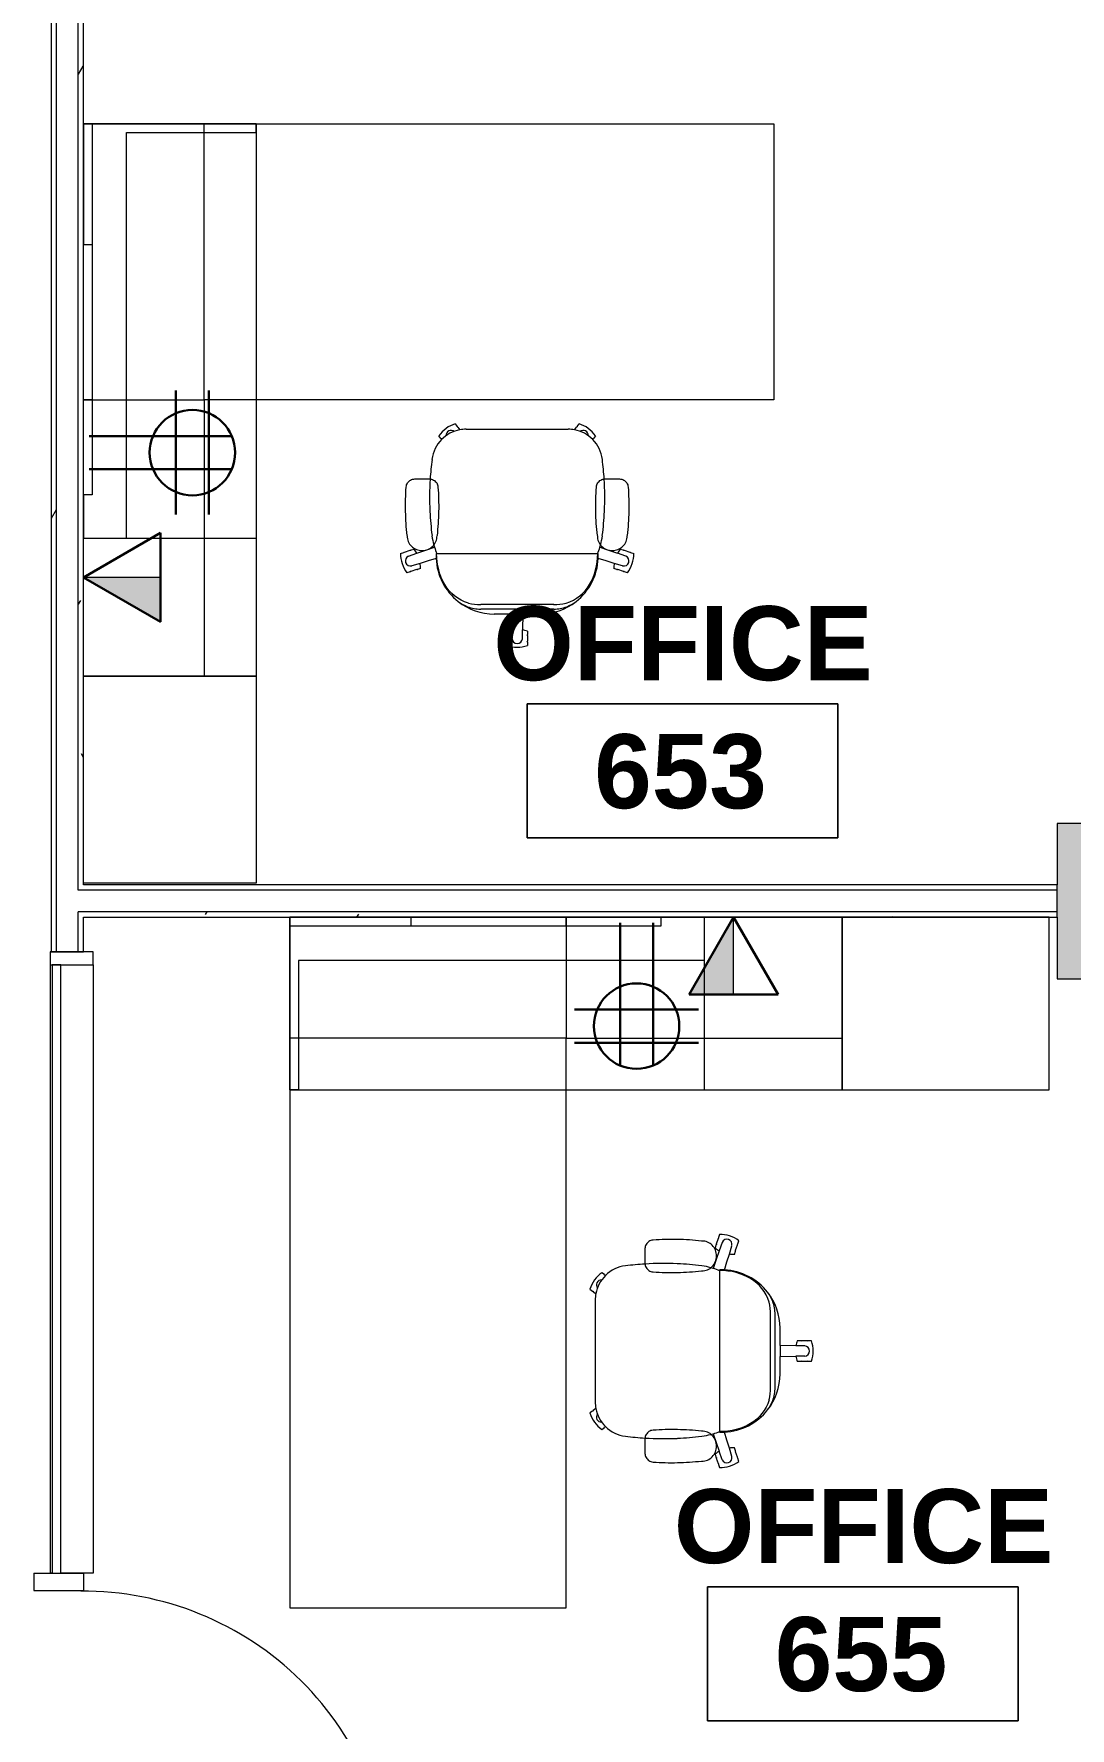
# Model space of a CAD drawing. Header units: inches. Extents: x -1180 to 2011, y -268 to 2143.
# Drawn here: x 895.5 to 1015.6, y 1514.5 to 1710.8 of the extents above; entities that cross this region are included whole.
import ezdxf

# ---------------------------------------------------------------- set-up
doc = ezdxf.new("R2010")
doc.units = ezdxf.units.IN
doc.header["$MEASUREMENT"] = 0
for name, color, linetype, lineweight in [('A-ANNO-NOTE', 131, 'Continuous', 13), ('A-AREA-IDEN', 2, 'Continuous', 9), ('A-DOOR', 31, 'Continuous', 13), ('A-DOOR-FRAM', 31, 'Continuous', 20), ('A-GLAZ-CURT', 52, 'Continuous', 9), ('A-GLAZ-CWMG', 51, 'Continuous', 13), ('A-WALL', 113, 'Continuous', 13), ('A-WALL-PATT', 111, 'Continuous', 13), ('I-FURN', 30, 'Continuous', 9), ('I-WALL', 2, 'Continuous', 13)]:
    doc.layers.add(name, color=color, linetype=linetype, lineweight=lineweight)
doc.styles.add('Swis721 Lt BT_B', font='', dxfattribs={"height": 8.583975})
doc.styles.get('Swis721 Lt BT_B').set_extended_font_data('Swis721 Lt BT', bold=True)
pattern_1 = [(0, (0, 0), (30.72, 7.68), [1.267, -21.773, 1.267, -21.773, -122.88]), (0, (0, 0), (30.72, 7.68), [-46.08, 1.267, -44.813, 1.267, -21.773, -53.76]), (0, (0, 0), (30.72, 7.68), [-115.2, 1.267, -14.093, 1.267, -37.133]), (120, (11.52, 3.84), (-22.011075, 22.7643), [1.267, -21.773, 1.267, -21.773, -122.88]), (120, (11.52, 3.84), (-22.011075, 22.7643), [-46.08, 1.267, -44.813, 1.267, -21.773, -53.76]), (120, (11.52, 3.84), (-22.011075, 22.7643), [-115.2, 1.267, -14.093, 1.267, -37.133]), (240, (15.36, 19.2), (-8.708925, -30.4443), [1.267, -21.773, 1.267, -21.773, -122.88]), (240, (15.36, 19.2), (-8.708925, -30.4443), [-46.08, 1.267, -44.813, 1.267, -21.773, -53.76]), (240, (15.36, 19.2), (-8.708925, -30.4443), [-115.2, 1.267, -14.093, 1.267, -37.133])]

# ---------------------------------------------------------------- blocks, each defined once
blk = doc.blocks.new('Single Flush - OTJ_SOLIDFLUSH_ALUM-5015488-6TH FLOOR POWER _ SIGNAL')
at = {"layer": 'A-DOOR', "lineweight": 20}
for p, q in [((16.15625, 37.6875), (16.15625, 1.875)), ((17.90625, 37.6875), (16.15625, 37.6875)), ((17.90625, 1.875), (17.90625, 37.6875)), ((16.15625, 1.875), (17.90625, 1.875))]:
    blk.add_line(p, q, dxfattribs=at)
at = {"layer": 'A-DOOR', "lineweight": 9}
blk.add_arc((17.90625, 1.875), 35.8125, 90, 180.5, dxfattribs=at)
at = {"layer": 'A-DOOR-FRAM'}
for p, q in [((-20, -3.875), (-20, 1.875)), ((-20, 1.875), (-18, 1.875)), ((-18, -3.875), (-18, 1.875)), ((18.000004, -3.875), (18.000004, 1.875)), ((18.000004, 1.875), (20.000004, 1.875)), ((20.000004, -3.875), (20.000004, 1.875)), ((-20, -3.875), (-18, -3.875)), ((18.000004, -3.875), (20.000004, -3.875))]:
    blk.add_line(p, q, dxfattribs=at)
blk = doc.blocks.new('Table-Teknion-Credenza_Top_for_Freestanding_Storage - CJCT20064-5487135-6TH FLOOR POWER _ SIGNAL')
at = {"layer": 'I-FURN'}
for p, q in [((32, 10), (-32, 10)), ((-32, 10), (-32, 9)), ((32, -4), (32, 10)), ((-32, 9), (-32, -10)), ((32, -10), (32, -4)), ((-32, -10), (32, -10))]:
    blk.add_line(p, q, dxfattribs=at)
blk = doc.blocks.new('Storage-Teknion-Wall_Panel_Open_Shelves - CJWO3HF1432-5487147-6TH FLOOR POWER _ SIGNAL')
at = {"layer": 'I-FURN'}
for p, q in [((16, 1), (-16, 1)), ((-16, 1), (-16, -13)), ((16, -13), (16, 1)), ((-16, -13), (16, -13))]:
    blk.add_line(p, q, dxfattribs=at)
blk = doc.blocks.new('Storage-Teknion-Wall_Panel_Under_Wall_Mount_Storage_Tackable - CJWUT2HF32-5487149-6TH FLOOR POWER _ SIGNAL')
at = {"layer": 'I-FURN'}
for p, q in [((16, 0), (-16, 0)), ((-16, 0), (-16, -1)), ((-16, -1), (16, -1)), ((16, -1), (16, 0))]:
    blk.add_line(p, q, dxfattribs=at)
blk = doc.blocks.new('Support-Teknion-Power_Trunk_with_End_Gable - CJPTG292048-5487975-6TH FLOOR POWER _ SIGNAL')
at = {"layer": 'I-FURN'}
for p, q in [((23, 15), (24, 15)), ((23, 9), (23, 15)), ((24, 15), (24, 9)), ((23, 0), (23, 9)), ((24, 9), (24, -4)), ((-24, 0), (-8, 0)), ((-24, -5), (-24, 0)), ((-8, 0), (23, 0)), ((-19, -5), (-24, -5)), ((-19, -4), (-19, -5)), ((10, -4), (-19, -4)), ((10, -5), (10, -4)), ((24, -5), (10, -5)), ((24, -4), (24, -5))]:
    blk.add_line(p, q, dxfattribs=at)
blk = doc.blocks.new('Table-Teknion-Run_Off_Fixed_Journal_Leg - CJRF3266-5487157-6TH FLOOR POWER _ SIGNAL')
at = {"layer": 'I-FURN'}
for p, q in [((33, 16), (-33, 16)), ((-33, 16), (-33, -16)), ((33, -16), (33, 16)), ((-33, -16), (33, -16))]:
    blk.add_line(p, q, dxfattribs=at)
blk = doc.blocks.new('Storage-Teknion-Tower_Pedestal_Coat_and_Open_Shelves - CJTPF692024-5487170-6TH FLOOR POWER _ SIGNAL')
at = {"layer": 'I-FURN'}
for p, q in [((12, 20), (-12, 20)), ((-12, 20), (-12, 0)), ((12, 0), (12, 20)), ((-12, 0), (12, 0))]:
    blk.add_line(p, q, dxfattribs=at)
blk = doc.blocks.new('Chair-Teknion-Projek - No Headrest_  Fixed T-Arms-5429065-6TH FLOOR POWER _ SIGNAL')
at = {"layer": 'I-FURN'}
for p, q in [((-1.18, 13.82), (-1.18, 13.45)), ((1.18, 13.45), (1.18, 13.82)), ((-1.18, 13.33), (-1.18, 12.66)), ((-1.18, 12.54), (-1.18, 12.17)), ((-0.61, 12.02), (-0.63, 10.17)), ((-0.6, 13.04), (-0.61, 12.02)), ((0.6, 13.04), (0.61, 12.02)), ((0.64, 10.17), (0.61, 12.02)), ((1.18, 12.66), (1.18, 13.33)), ((1.18, 12.17), (1.18, 12.54)), ((-0.63, 10.17), (-2.65, 10.17)), ((-0.63, 10.17), (0.64, 10.17)), ((2.65, 10.17), (0.64, 10.17)), ((4.23, 9.61), (-4.23, 9.61)), ((4.23, 9.07), (-4.23, 9.07)), ((-12.42, 5.28), (-12.78, 5.39)), ((-11.67, 5.03), (-12.31, 5.24)), ((-11.24, 4.3), (-12.21, 4.6)), ((-11.2, 4.88), (-11.56, 5)), ((11.56, 5), (11.2, 4.88)), ((12.22, 4.6), (11.24, 4.3)), ((12.31, 5.24), (11.67, 5.03)), ((12.78, 5.39), (12.42, 5.28)), ((-13.51, 3.15), (-13.15, 3.03)), ((-13.04, 2.99), (-12.4, 2.79)), ((-12.59, 3.46), (-11.62, 3.13)), ((-12.29, 2.75), (-11.93, 2.64)), ((-9.39, 3.16), (9.39, 3.16)), ((12.59, 3.46), (11.62, 3.13)), ((11.93, 2.64), (12.29, 2.75)), ((12.4, 2.79), (13.04, 2.99)), ((13.15, 3.03), (13.51, 3.15)), ((-11.87, -5.48), (-11.02, -5.48)), ((-11.02, -5.48), (-10.17, -5.48)), ((10.17, -5.48), (11.02, -5.48)), ((11.02, -5.48), (11.87, -5.48)), ((-8.86, -10.18), (-9.08, -10.49)), ((-8.76, -10.04), (-8.79, -10.09)), ((-7.17, -11.87), (-6.95, -11.57)), ((-6.88, -11.48), (-6.65, -11.17)), ((-5.91, -11.24), (5.91, -11.24)), ((6.65, -11.17), (6.88, -11.48)), ((6.95, -11.57), (7.17, -11.87)), ((8.79, -10.09), (8.76, -10.04)), ((9.08, -10.49), (8.86, -10.18))]:
    blk.add_line(p, q, dxfattribs=at)
at = {"layer": 'I-FURN', "flags": 128}
for points in [[(-9.39, 3.72), (-10.32, 4.01), (-11.24, 4.3)], [(11.24, 4.3), (10.32, 4.01), (9.39, 3.72)], [(-11.62, 3.13), (-10.6, 2.79), (-9.58, 2.44)], [(9.58, 2.44), (10.6, 2.79), (11.62, 3.13)]]:
    blk.add_lwpolyline(points, dxfattribs=at)
at = {"layer": 'I-FURN'}
for centre, radius, start, end in [((0, 10.37), 3.64, 71.0766, 108.9234), ((-1.12, 13.45), 0.062, 180, 255.4949), ((-1.12, 13.33), 0.062, 104.5051, 180), ((-1.12, 12.66), 0.062, 180, 255.4949), ((-1.12, 12.54), 0.062, 104.5051, 180), ((0, 15.62), 3.65, 251.125, 260.3423), ((0, 12.99), 0.6, 4.6052, 175.3948), ((0, 15.62), 3.65, 279.6577, 288.875), ((1.12, 13.45), 0.062, 284.5051, 0), ((1.12, 13.33), 0.062, 0, 75.4949), ((1.12, 12.66), 0.062, 284.5051, 0), ((1.12, 12.54), 0.062, 360, 75.4949), ((-2.65, 3.42), 6.75, 90, 128.2502), ((2.65, 3.42), 6.75, 51.7498, 90), ((-2.64, 3.42), 6.76, 128.2502, 177.4222), ((-4.23, 5.34), 4.26, 110.8332, 127.5604), ((-4.23, 5.34), 4.26, 90, 110.8332), ((-4.46, 4.82), 4.25, 86.8142, 106.3928), ((4.23, 5.34), 4.26, 69.1668, 90), ((4.46, 4.82), 4.25, 73.6072, 93.1858), ((4.23, 5.34), 4.26, 52.4396, 69.1668), ((2.64, 3.42), 6.76, 2.5778, 51.7498), ((-9.87, 3.21), 3.64, 143.0766, 180.9234), ((-12.36, 4.01), 0.6, 75.7003, 247.3948), ((-12.44, 5.22), 0.062, 356.5051, 72), ((-12.33, 5.18), 0.062, 72, 147.4949), ((-11.69, 4.98), 0.062, 356.5051, 72), ((-11.58, 4.94), 0.062, 72, 147.4949), ((-14.86, 4.83), 3.65, 351.6577, 0.875), ((14.86, 4.83), 3.65, 179.125, 188.3423), ((11.58, 4.94), 0.062, 32.5051, 108), ((11.69, 4.98), 0.062, 108, 183.4949), ((12.36, 4.01), 0.6, 292.6052, 103.3948), ((12.33, 5.18), 0.062, 32.5051, 108), ((12.44, 5.22), 0.062, 108, 183.4949), ((9.87, 3.21), 3.64, 359.0766, 36.9234), ((-13.13, 3.09), 0.062, 252, 327.4949), ((-13.02, 3.05), 0.062, 176.5051, 252), ((-11.07, 1.13), 1.68, 88.2371, 181.0514), ((-12.38, 2.85), 0.062, 252, 327.4949), ((-12.27, 2.81), 0.062, 176.5051, 252), ((-14.86, 4.83), 3.65, 323.125, 332.3423), ((-10.97, 1.13), 1.68, 358.9487, 91.7629), ((-1.73, 0.04), 8.21, 165.0008, 172.6326), ((-1.73, 0.04), 8.21, 163.0114, 165.0008), ((-5.24, 1.24), 4.5, 154.7303, 164.55), ((-3.3, 3.44), 6.1, 177.3817, 182.6183), ((10.97, 1.13), 1.68, 88.2371, 181.0513), ((5.25, 1.25), 4.49, 15.4405, 25.2792), ((2.64, 3.42), 6.76, 357.851, 2.702), ((1.73, 0.04), 8.21, 14.9992, 16.9886), ((1.73, 0.04), 8.21, 7.3674, 14.9992), ((11.07, 1.13), 1.68, 358.9486, 91.7629), ((14.86, 4.83), 3.65, 207.6577, 216.875), ((12.27, 2.81), 0.062, 288, 3.4949), ((12.38, 2.85), 0.062, 212.5051, 288), ((13.02, 3.05), 0.062, 288, 3.4949), ((13.13, 3.09), 0.062, 212.5051, 288), ((24.25, -3.32), 34.4, 172.6337, 177.3404), ((-24.25, -3.32), 34.4, 2.6596, 7.3663), ((24.63, -3.33), 34.78, 177.4079, 183.5219), ((-24.63, -3.33), 34.78, 356.4781, 2.5921), ((24.63, -3.33), 34.78, 183.5219, 187.2835), ((-24.63, -3.33), 34.78, 352.7165, 356.4781), ((-5.91, -7.24), 4, 187.2835, 224.5938), ((5.91, -7.24), 4, 315.4062, 352.7165), ((-6.1, -8.39), 3.64, 215.0766, 252.9234), ((-8.81, -10.22), 0.062, 68.5051, 144), ((-8.74, -10.12), 0.062, 144, 219.4949), ((-5.91, -7.24), 4, 224.5938, 259.2841), ((-7.64, -10.51), 0.6, 177.9823, 306.3956), ((-6.93, -11.44), 0.062, 248.5051, 324), ((-7, -11.54), 0.062, 324, 39.4949), ((-5.91, -7.24), 4, 259.2841, 270), ((5.91, -7.24), 4, 270, 280.7159), ((5.91, -7.24), 4, 280.7159, 315.4062), ((6.93, -11.44), 0.062, 216, 291.4949), ((7, -11.54), 0.062, 140.5051, 216), ((6.1, -8.39), 3.64, 287.0766, 324.9234), ((7.64, -10.51), 0.6, 233.6044, 2.0177), ((8.74, -10.12), 0.062, 320.5051, 36), ((8.81, -10.22), 0.062, 36, 111.4949)]:
    blk.add_arc(centre, radius, start, end, dxfattribs=at)
for points in [[(-5.66, 8.9), (-8.07, 8.21), (-9.33, 5.79), (-9.33, 3.16)], [(5.66, 8.9), (8.07, 8.21), (9.33, 5.79), (9.33, 3.16)], [(-12.75, 1.09), (-12.85, 0.16), (-12.97, -1.72), (-12.93, -3.6), (-12.86, -4.54)], [(-9.18, -4.54), (-9.11, -3.6), (-9.06, -1.72), (-9.18, 0.16), (-9.29, 1.09)], [(9.29, 1.09), (9.18, 0.16), (9.06, -1.72), (9.11, -3.6), (9.18, -4.54)], [(12.86, -4.54), (12.93, -3.6), (12.97, -1.72), (12.85, 0.16), (12.75, 1.09)], [(-12.86, -4.54), (-12.85, -4.63), (-12.82, -4.79), (-12.71, -5.02), (-12.55, -5.21), (-12.35, -5.36), (-12.12, -5.46), (-11.95, -5.48), (-11.87, -5.48)], [(-10.17, -5.48), (-10.08, -5.48), (-9.92, -5.46), (-9.68, -5.36), (-9.48, -5.21), (-9.32, -5.02), (-9.21, -4.79), (-9.18, -4.63), (-9.18, -4.54)], [(9.18, -4.54), (9.18, -4.63), (9.21, -4.79), (9.32, -5.02), (9.48, -5.21), (9.68, -5.36), (9.92, -5.46), (10.08, -5.48), (10.17, -5.48)], [(11.87, -5.48), (11.95, -5.48), (12.12, -5.46), (12.35, -5.36), (12.55, -5.21), (12.71, -5.02), (12.82, -4.79), (12.85, -4.63), (12.86, -4.54)]]:
    blk.add_open_spline(points, degree=3, dxfattribs=at)
blk = doc.blocks.new('Storage-Teknion-Pedestal_Unfinished_Top_2_High - CJPCSB2016-5487284-6TH FLOOR POWER _ SIGNAL')
at = {"layer": 'I-FURN'}
for p, q in [((8, 20), (-8, 20)), ((-8, 20), (-8, 6)), ((8, 6), (8, 20)), ((-8, 6), (-8, 0)), ((8, 0), (8, 6)), ((-8, 0), (8, 0))]:
    blk.add_line(p, q, dxfattribs=at)
blk = doc.blocks.new('System Panel - Glazed-5820595-6TH FLOOR POWER _ SIGNAL')
at = {"layer": 'A-GLAZ-CURT', "lineweight": 13}
for p, q in [((35.25, 1.75), (-35.25, 1.75)), ((-35.25, 1.75), (-35.25, 0.75)), ((-35.25, 0.75), (35.25, 0.75)), ((35.25, 0.75), (35.25, 1.75))]:
    blk.add_line(p, q, dxfattribs=at)
blk = doc.blocks.new('Rectangular Mullion - 1_5_ x 2_5_ rectangular-5821026-6TH FLOOR POWER _ SIGNAL')
at = {"layer": 'A-GLAZ-CWMG', "lineweight": 20}
for p, q in [((-1.5, 3), (0, 3)), ((-1.5, -2), (-1.5, 3)), ((0, 3), (0, -2)), ((0, -2), (-1.5, -2))]:
    blk.add_line(p, q, dxfattribs=at)
blk = doc.blocks.new('Rectangular Mullion - 1_5_ x 2_5_ rectangular-5827913-6TH FLOOR POWER _ SIGNAL')
at = {"layer": 'A-GLAZ-CWMG', "lineweight": 9}
for p, q in [((-656.8, 1564.45), (-653.05, 1564.45)), ((-656.8, 1493.95), (-656.8, 1564.45)), ((-652.05, 1564.45), (-651.8, 1564.45)), ((-651.8, 1493.95), (-651.8, 1564.45))]:
    blk.add_line(p, q, dxfattribs=at)
blk = doc.blocks.new('Table-Teknion-Credenza_Top_for_Freestanding_Storage - CJCT20064-V77-6TH FLOOR POWER _ SIGNAL')
at = {"layer": 'I-FURN'}
for p, q in [((-32, 10), (32, 10)), ((-32, -9), (-32, 10)), ((32, 10), (32, 4)), ((32, 4), (32, -10)), ((-32, -10), (-32, -9)), ((32, -10), (-23.97, -10))]:
    blk.add_line(p, q, dxfattribs=at)
blk = doc.blocks.new('Storage-Teknion-Wall_Panel_Open_Shelves - CJWO3HF1432-V29-6TH FLOOR POWER _ SIGNAL')
at = {"layer": 'I-FURN'}
for p, q in [((-16, 13), (16, 13)), ((-16, -1), (-16, 13)), ((16, 13), (16, -1)), ((16, -1), (-16, -1))]:
    blk.add_line(p, q, dxfattribs=at)
blk = doc.blocks.new('Storage-Teknion-Wall_Panel_Under_Wall_Mount_Storage_Tackable - CJWUT2HF32-V30-6TH FLOOR POWER _ SIGNAL')
at = {"layer": 'I-FURN'}
for p, q in [((-16, 1), (16, 1)), ((-16, 0), (-16, 1)), ((16, 0), (-16, 0)), ((16, 1), (16, 0))]:
    blk.add_line(p, q, dxfattribs=at)
blk = doc.blocks.new('Support-Teknion-Power_Trunk_with_End_Gable - CJPTG292048-V31-6TH FLOOR POWER _ SIGNAL')
at = {"layer": 'I-FURN'}
for p, q in [((-19, 5), (-24, 5)), ((-24, 5), (-24, 0)), ((-19, 4), (-19, 5)), ((10, 4), (-19, 4)), ((24, 5), (10, 5)), ((10, 5), (10, 4)), ((24, 4), (24, 5)), ((24, -9), (24, 4)), ((-24, 0), (-8, 0)), ((-8, 0), (23, 0)), ((23, 0), (23, -9)), ((23, -9), (23, -15)), ((24, -15), (24, -9)), ((23, -15), (24, -15))]:
    blk.add_line(p, q, dxfattribs=at)
blk = doc.blocks.new('Table-Teknion-Run_Off_Fixed_Journal_Leg - CJRF3266-5502741-6TH FLOOR POWER _ SIGNAL')
at = {"layer": 'I-FURN'}
for p, q in [((-33, 16), (33, 16)), ((-33, -16), (-33, 16)), ((33, 16), (33, -16)), ((33, -16), (-33, -16))]:
    blk.add_line(p, q, dxfattribs=at)
blk = doc.blocks.new('Storage-Teknion-Tower_Pedestal_Coat_and_Open_Shelves - CJTPF692024-5502742-6TH FLOOR POWER _ SIGNAL')
at = {"layer": 'I-FURN'}
for p, q in [((-12, 0), (12, 0)), ((-12, -20), (-12, 0)), ((12, 0), (12, -20)), ((12, -20), (-12, -20))]:
    blk.add_line(p, q, dxfattribs=at)
blk = doc.blocks.new('Chair-Teknion-Projek - No Headrest_  Fixed T-Arms-V61-6TH FLOOR POWER _ SIGNAL')
at = {"layer": 'I-FURN'}
for p, q in [((-7.17, 11.87), (-6.95, 11.57)), ((6.95, 11.57), (7.17, 11.87)), ((-8.86, 10.18), (-9.08, 10.49)), ((-8.76, 10.04), (-8.79, 10.09)), ((-6.88, 11.48), (-6.65, 11.17)), ((-5.91, 11.24), (5.91, 11.24)), ((6.65, 11.17), (6.88, 11.48)), ((8.79, 10.09), (8.76, 10.04)), ((9.08, 10.49), (8.86, 10.18)), ((-11.87, 5.48), (-11.02, 5.48)), ((-11.02, 5.48), (-10.17, 5.48)), ((10.17, 5.48), (11.02, 5.48)), ((11.02, 5.48), (11.87, 5.48)), ((-13.51, -3.15), (-13.15, -3.03)), ((-13.04, -2.99), (-12.4, -2.79)), ((-12.59, -3.46), (-11.62, -3.13)), ((-12.29, -2.75), (-11.93, -2.64)), ((-9.39, -3.16), (9.39, -3.16)), ((12.59, -3.46), (11.62, -3.13)), ((11.93, -2.64), (12.29, -2.75)), ((12.4, -2.79), (13.04, -2.99)), ((13.15, -3.03), (13.51, -3.15)), ((-12.42, -5.28), (-12.78, -5.39)), ((-11.67, -5.03), (-12.31, -5.24)), ((-11.24, -4.3), (-12.21, -4.6)), ((-11.2, -4.88), (-11.56, -5)), ((11.56, -5), (11.2, -4.88)), ((12.22, -4.6), (11.24, -4.3)), ((12.31, -5.24), (11.67, -5.03)), ((12.78, -5.39), (12.42, -5.28)), ((4.23, -9.07), (-4.23, -9.07)), ((4.23, -9.61), (-4.23, -9.61)), ((-0.63, -10.17), (-2.65, -10.17)), ((-0.61, -12.02), (-0.63, -10.17)), ((-0.63, -10.17), (0.64, -10.17)), ((0.64, -10.17), (0.61, -12.02)), ((2.65, -10.17), (0.64, -10.17)), ((-1.18, -12.54), (-1.18, -12.17)), ((-1.18, -13.33), (-1.18, -12.66)), ((-1.18, -13.82), (-1.18, -13.45)), ((-0.6, -13.04), (-0.61, -12.02)), ((0.6, -13.04), (0.61, -12.02)), ((1.18, -12.17), (1.18, -12.54)), ((1.18, -12.66), (1.18, -13.33)), ((1.18, -13.45), (1.18, -13.82))]:
    blk.add_line(p, q, dxfattribs=at)
at = {"layer": 'I-FURN', "flags": 128}
for points in [[(-11.62, -3.13), (-10.6, -2.79), (-9.58, -2.44)], [(-9.39, -3.72), (-10.32, -4.01), (-11.24, -4.3)], [(11.24, -4.3), (10.32, -4.01), (9.39, -3.72)], [(9.58, -2.44), (10.6, -2.79), (11.62, -3.13)]]:
    blk.add_lwpolyline(points, dxfattribs=at)
at = {"layer": 'I-FURN'}
for centre, radius, start, end in [((-6.1, 8.39), 3.64, 107.0766, 144.9234), ((6.1, 8.39), 3.64, 35.0766, 72.9234), ((-5.91, 7.24), 4, 135.4062, 172.7165), ((-8.81, 10.22), 0.062, 216, 291.4949), ((-8.74, 10.12), 0.062, 140.5051, 216), ((-5.91, 7.24), 4, 100.7159, 135.4062), ((-7.64, 10.51), 0.6, 53.6044, 182.0177), ((-7, 11.54), 0.062, 320.5051, 36), ((-6.93, 11.44), 0.062, 36, 111.4949), ((-5.91, 7.24), 4, 90, 100.7159), ((5.91, 7.24), 4, 79.2841, 90), ((5.91, 7.24), 4, 44.5938, 79.2841), ((6.93, 11.44), 0.062, 68.5051, 144), ((7, 11.54), 0.062, 144, 219.4949), ((7.64, 10.51), 0.6, 357.9823, 126.3956), ((5.91, 7.24), 4, 7.2835, 44.5938), ((8.81, 10.22), 0.062, 248.5051, 324), ((8.74, 10.12), 0.062, 324, 39.4949), ((24.63, 3.33), 34.78, 172.7165, 176.4781), ((-24.63, 3.33), 34.78, 3.5219, 7.2835), ((24.63, 3.33), 34.78, 176.4781, 182.5921), ((-24.63, 3.33), 34.78, 357.4079, 3.5219), ((24.25, 3.32), 34.4, 182.6596, 187.3663), ((-24.25, 3.32), 34.4, 352.6337, 357.3404), ((-11.07, -1.13), 1.68, 178.9486, 271.7629), ((-10.97, -1.13), 1.68, 268.2371, 1.0513), ((-1.73, -0.04), 8.21, 187.3674, 194.9992), ((10.97, -1.13), 1.68, 178.9487, 271.7629), ((1.73, -0.04), 8.21, 345.0008, 352.6326), ((11.07, -1.13), 1.68, 268.2371, 1.0514), ((-9.87, -3.21), 3.64, 179.0766, 216.9234), ((-13.13, -3.09), 0.062, 32.5051, 108), ((-13.02, -3.05), 0.062, 108, 183.4949), ((-12.36, -4.01), 0.6, 112.6052, 284.2997), ((-12.38, -2.85), 0.062, 32.5051, 108), ((-12.27, -2.81), 0.062, 108, 183.4949), ((-14.86, -4.83), 3.65, 27.6577, 36.875), ((-1.73, -0.04), 8.21, 194.9992, 196.9886), ((-5.24, -1.24), 4.5, 195.45, 205.2697), ((-3.3, -3.44), 6.1, 177.3817, 182.6183), ((-2.64, -3.42), 6.76, 182.5778, 231.7498), ((2.64, -3.42), 6.76, 308.2502, 357.4222), ((5.25, -1.25), 4.49, 334.7208, 344.5595), ((2.64, -3.42), 6.76, 357.298, 2.149), ((1.73, -0.04), 8.21, 343.0114, 345.0008), ((14.86, -4.83), 3.65, 143.125, 152.3423), ((12.36, -4.01), 0.6, 256.6052, 67.3948), ((12.27, -2.81), 0.062, 356.5051, 72), ((12.38, -2.85), 0.062, 72, 147.4949), ((9.87, -3.21), 3.64, 323.0766, 0.9234), ((13.02, -3.05), 0.062, 356.5051, 72), ((13.13, -3.09), 0.062, 72, 147.4949), ((-12.44, -5.22), 0.062, 288, 3.4949), ((-12.33, -5.18), 0.062, 212.5051, 288), ((-11.69, -4.98), 0.062, 288, 3.4949), ((-11.58, -4.94), 0.062, 212.5051, 288), ((-14.86, -4.83), 3.65, 359.125, 8.3423), ((14.86, -4.83), 3.65, 171.6577, 180.875), ((11.58, -4.94), 0.062, 252, 327.4949), ((11.69, -4.98), 0.062, 176.5051, 252), ((12.33, -5.18), 0.062, 252, 327.4949), ((12.44, -5.22), 0.062, 176.5051, 252), ((-2.65, -3.42), 6.75, 231.7498, 270), ((-4.23, -5.34), 4.26, 232.4396, 249.1668), ((-4.23, -5.34), 4.26, 249.1668, 270), ((-4.46, -4.82), 4.25, 253.6072, 273.1858), ((2.65, -3.42), 6.75, 270, 308.2502), ((4.46, -4.82), 4.25, 266.8142, 286.3928), ((4.23, -5.34), 4.26, 270, 290.8332), ((4.23, -5.34), 4.26, 290.8332, 307.5604), ((0, -15.62), 3.65, 99.6577, 108.875), ((-1.12, -12.54), 0.062, 180, 255.4949), ((-1.12, -12.66), 0.062, 104.5051, 180), ((-1.12, -13.33), 0.062, 180, 255.4949), ((-1.12, -13.45), 0.062, 104.5051, 180), ((0, -12.99), 0.6, 184.6052, 355.3948), ((0, -15.62), 3.65, 71.125, 80.3423), ((1.12, -12.54), 0.062, 284.5051, 0), ((1.12, -12.66), 0.062, 360, 75.4949), ((1.12, -13.33), 0.062, 284.5051, 360), ((1.12, -13.45), 0.062, 360, 75.4949), ((0, -10.37), 3.64, 251.0766, 288.9234)]:
    blk.add_arc(centre, radius, start, end, dxfattribs=at)
for points in [[(-12.75, -1.09), (-12.85, -0.16), (-12.97, 1.72), (-12.93, 3.6), (-12.86, 4.54)], [(-12.86, 4.54), (-12.85, 4.63), (-12.82, 4.79), (-12.71, 5.02), (-12.55, 5.21), (-12.35, 5.36), (-12.12, 5.46), (-11.95, 5.48), (-11.87, 5.48)], [(-10.17, 5.48), (-10.08, 5.48), (-9.92, 5.46), (-9.68, 5.36), (-9.48, 5.21), (-9.32, 5.02), (-9.21, 4.79), (-9.18, 4.63), (-9.18, 4.54)], [(-9.18, 4.54), (-9.11, 3.6), (-9.06, 1.72), (-9.18, -0.16), (-9.29, -1.09)], [(9.29, -1.09), (9.18, -0.16), (9.06, 1.72), (9.11, 3.6), (9.18, 4.54)], [(9.18, 4.54), (9.18, 4.63), (9.21, 4.79), (9.32, 5.02), (9.48, 5.21), (9.68, 5.36), (9.92, 5.46), (10.08, 5.48), (10.17, 5.48)], [(11.87, 5.48), (11.95, 5.48), (12.12, 5.46), (12.35, 5.36), (12.55, 5.21), (12.71, 5.02), (12.82, 4.79), (12.85, 4.63), (12.86, 4.54)], [(12.86, 4.54), (12.93, 3.6), (12.97, 1.72), (12.85, -0.16), (12.75, -1.09)], [(-5.66, -8.9), (-8.07, -8.21), (-9.33, -5.79), (-9.33, -3.16)], [(5.66, -8.9), (8.07, -8.21), (9.33, -5.79), (9.33, -3.16)]]:
    blk.add_open_spline(points, degree=3, dxfattribs=at)
blk = doc.blocks.new('Storage-Teknion-Pedestal_Unfinished_Top_2_High - CJPCSB2016-V33-6TH FLOOR POWER _ SIGNAL')
at = {"layer": 'I-FURN'}
for p, q in [((-8, 0), (8, 0)), ((-8, -6), (-8, 0)), ((8, 0), (8, -6)), ((-8, -20), (-8, -6)), ((8, -6), (8, -20)), ((8, -20), (-8, -20))]:
    blk.add_line(p, q, dxfattribs=at)
blk = doc.blocks.new('Room Tag - Room Name and Number-3379422-6TH FLOOR POWER _ SIGNAL')
at = {"layer": 'A-AREA-IDEN'}
for p, q in [((-0.1881, -0.1636), (-0.1881, -0.0018)), ((-0.1881, -0.0018), (0.1869, -0.0018)), ((0.1869, -0.0018), (-0.1881, -0.0018)), ((-0.1881, -0.0018), (-0.1881, -0.1636)), ((0.1869, -0.0018), (0.1869, -0.1636)), ((0.1869, -0.1636), (0.1869, -0.0018)), ((0.1869, -0.1636), (-0.1881, -0.1636)), ((-0.1881, -0.1636), (0.1869, -0.1636))]:
    blk.add_line(p, q, dxfattribs=at)

msp = doc.modelspace()

# ---------------------------------------------------------------- hatches: boundary and pattern name
at = {"layer": 'A-ANNO-NOTE', "lineweight": 9}
for points in [[(910.2, 1642.67), (910.2, 1647.83), (901.27, 1647.83)], [(976.61, 1599.52), (976.61, 1608.45), (971.45, 1599.52)]]:
    msp.add_hatch(color=256, dxfattribs=at).paths.add_polyline_path(points, flags=0)
at = {"layer": 'A-WALL-PATT', "lineweight": 9}
h = msp.add_hatch(dxfattribs=at)
h.set_pattern_fill('FP_1', color=256, style=0, pattern_type=2)
h.set_pattern_definition(pattern_1)
h.paths.add_polyline_path([(897.52, 1236.79), (898.15, 1236.79), (898.15, 1243.91), (897.52, 1243.91), (897.52, 1239.29)], flags=0)
h.paths.add_polyline_path([(897.52, 1356.95), (898.15, 1356.95), (898.15, 1368.7), (897.52, 1368.7), (897.52, 1361.58)], flags=0)
h.paths.add_polyline_path([(897.52, 1480.7), (898.15, 1480.7), (898.15, 1492.45), (897.52, 1492.45), (897.52, 1485.19)], flags=0)
h.paths.add_polyline_path([(897.52, 1604.45), (898.15, 1604.45), (898.15, 1811.66), (897.52, 1811.66), (897.52, 1611.58)], flags=0)
h = msp.add_hatch(dxfattribs=at)
h.set_pattern_fill('FP_1', color=256, style=0, pattern_type=2)
h.set_pattern_definition(pattern_1)
h.paths.add_polyline_path([(900.65, 1239.91), (901.27, 1239.91), (901.24, 1243.91), (900.65, 1243.91)], flags=0)
h.paths.add_polyline_path([(900.65, 1356.95), (901.27, 1356.95), (901.24, 1361.58), (900.65, 1361.58)], flags=0)
h.paths.add_polyline_path([(901.27, 1364.08), (901.24, 1368.7), (900.65, 1368.7), (900.65, 1364.08), (901.24, 1364.08)], flags=0)
h.paths.add_polyline_path([(900.65, 1480.7), (901.27, 1480.7), (901.24, 1485.33), (900.65, 1485.33), (900.65, 1485.19)], flags=0)
h.paths.add_polyline_path([(901.24, 1487.83), (901.27, 1487.83), (901.24, 1492.45), (900.65, 1492.45), (900.65, 1487.83)], flags=0)
h.paths.add_polyline_path([(901.24, 1604.45), (901.27, 1604.45), (901.24, 1609.08), (900.65, 1609.08), (900.65, 1604.45)], flags=0)
h.paths.add_polyline_path([(900.65, 1611.58), (901.27, 1611.58), (901.24, 1808.54), (900.65, 1808.54), (900.65, 1650.92)], flags=0)
msp.add_hatch(color=7, dxfattribs=at).paths.add_polyline_path([(1014.11, 1601.33), (1017.11, 1601.33), (1017.11, 1619.33), (1014.11, 1619.33), (1014.11, 1604.33)], flags=0)
h = msp.add_hatch(dxfattribs=at)
h.set_pattern_fill('FP_1', color=256, style=0, pattern_type=2)
h.set_pattern_definition(pattern_1)
h.paths.add_polyline_path([(973.2, 1608.45), (1014.11, 1608.45), (1014.11, 1609.08), (901.27, 1609.08), (901.27, 1608.45), (966.16, 1608.45)], flags=0)

# ---------------------------------------------------------------- linework, layer by layer
at = {"layer": 'A-ANNO-NOTE', "lineweight": 30}
for p, q in [((911.97, 1669.47), (911.97, 1655.12)), ((915.8, 1669.47), (915.8, 1655.12)), ((901.93, 1664.21), (918.45, 1664.21)), ((901.93, 1660.38), (918.45, 1660.38)), ((901.27, 1647.83), (910.2, 1652.98)), ((910.2, 1652.98), (910.2, 1642.67)), ((901.27, 1647.83), (910.2, 1642.67)), ((963.45, 1607.8), (963.45, 1591.27)), ((967.28, 1607.8), (967.28, 1591.27)), ((976.61, 1608.45), (971.45, 1599.52)), ((976.61, 1608.45), (981.77, 1599.52)), ((981.77, 1599.52), (971.45, 1599.52)), ((972.54, 1597.75), (958.19, 1597.75)), ((972.54, 1593.92), (958.19, 1593.92))]:
    msp.add_line(p, q, dxfattribs=at)
at = {"layer": 'A-ANNO-NOTE', "lineweight": 9}
for p, q in [((901.27, 1647.83), (910.2, 1642.67)), ((910.2, 1647.83), (901.27, 1647.83)), ((910.2, 1642.67), (910.2, 1647.83)), ((976.61, 1608.45), (971.45, 1599.52)), ((976.61, 1599.52), (976.61, 1608.45)), ((971.45, 1599.52), (976.61, 1599.52))]:
    msp.add_line(p, q, dxfattribs=at)
at = {"layer": 'A-ANNO-NOTE', "lineweight": 30}
for centre in [(913.89, 1662.29), (965.37, 1595.84)]:
    msp.add_circle(centre, 4.95, dxfattribs=at)
at = {"layer": 'A-WALL'}
for p, q in [((898.15, 1604.45), (898.15, 1811.04)), ((900.65, 1611.58), (900.65, 1808.54)), ((1014.11, 1608.45), (1014.11, 1612.2)), ((1014.11, 1611.58), (900.65, 1611.58)), ((900.65, 1604.45), (900.65, 1609.08)), ((1014.11, 1609.08), (900.65, 1609.08))]:
    msp.add_line(p, q, dxfattribs=at)
at = {"layer": 'I-WALL'}
for p, q in [((897.52, 1811.66), (897.52, 1604.45)), ((901.27, 1612.2), (901.27, 1807.91)), ((1014.11, 1612.2), (901.27, 1612.2)), ((901.27, 1604.45), (901.27, 1608.45)), ((901.27, 1608.45), (1014.11, 1608.45)), ((897.52, 1604.45), (901.27, 1604.45))]:
    msp.add_line(p, q, dxfattribs=at)
at = {"layer": 'I-WALL', "color": 8, "lineweight": 20}
for p, q in [((1014.11, 1619.33), (1014.11, 1612.2)), ((1032.11, 1619.33), (1014.11, 1619.33)), ((1014.11, 1608.45), (1014.11, 1601.33)), ((1014.11, 1601.33), (1021.23, 1601.33))]:
    msp.add_line(p, q, dxfattribs=at)

# ---------------------------------------------------------------- block references
at = {"layer": 'A-AREA-IDEN', "xscale": 95.99999999999994, "yscale": 95.99999999999994, "zscale": 95.99999999999994}
for p in [(970.74, 1633.36), (991.66, 1531.06)]:
    msp.add_blockref('Room Tag - Room Name and Number-3379422-6TH FLOOR POWER _ SIGNAL', p, dxfattribs=at)
at = {"layer": 'A-DOOR', "rotation": 269.9999999999999}
msp.add_blockref('Single Flush - OTJ_SOLIDFLUSH_ALUM-5015488-6TH FLOOR POWER _ SIGNAL', (899.4, 1512.45), dxfattribs=at)
at = {"layer": 'A-GLAZ-CURT', "rotation": 89.99999999999987}
msp.add_blockref('System Panel - Glazed-5820595-6TH FLOOR POWER _ SIGNAL', (899.4, 1567.7), dxfattribs=at)
at = {"layer": 'A-GLAZ-CWMG', "lineweight": 9, "extrusion": (0, 0, -1), "rotation": 90.00000000000014}
msp.add_blockref('Rectangular Mullion - 1_5_ x 2_5_ rectangular-5821026-6TH FLOOR POWER _ SIGNAL', (-899.4, 1604.45), dxfattribs=at)
at = {"layer": 'A-GLAZ-CWMG', "lineweight": 9, "rotation": 180}
msp.add_blockref('Rectangular Mullion - 1_5_ x 2_5_ rectangular-5827913-6TH FLOOR POWER _ SIGNAL', (245.6, 3096.9), dxfattribs=at)
at = {"layer": 'I-FURN'}
for name, p, rotation in [('Table-Teknion-Credenza_Top_for_Freestanding_Storage - CJCT20064-V77-6TH FLOOR POWER _ SIGNAL', (911.27, 1668.39), 270.0000000000002), ('Storage-Teknion-Wall_Panel_Under_Wall_Mount_Storage_Tackable - CJWUT2HF32-V30-6TH FLOOR POWER _ SIGNAL', (901.27, 1684.39), 270.0000000000002), ('Support-Teknion-Power_Trunk_with_End_Gable - CJPTG292048-V31-6TH FLOOR POWER _ SIGNAL', (906.27, 1676.39), 90.00000000000026), ('Table-Teknion-Run_Off_Fixed_Journal_Leg - CJRF3266-5502741-6TH FLOOR POWER _ SIGNAL', (948.27, 1684.39), 180), ('Storage-Teknion-Wall_Panel_Open_Shelves - CJWO3HF1432-V29-6TH FLOOR POWER _ SIGNAL', (902.27, 1652.39), 270.0000000000002), ('Storage-Teknion-Pedestal_Unfinished_Top_2_High - CJPCSB2016-V33-6TH FLOOR POWER _ SIGNAL', (921.27, 1644.39), 270.0000000000002), ('Storage-Teknion-Tower_Pedestal_Coat_and_Open_Shelves - CJTPF692024-5502742-6TH FLOOR POWER _ SIGNAL', (921.27, 1624.39), 270.0000000000002), ('Support-Teknion-Power_Trunk_with_End_Gable - CJPTG292048-5487975-6TH FLOOR POWER _ SIGNAL', (949.2, 1603.45), 180), ('Table-Teknion-Run_Off_Fixed_Journal_Leg - CJRF3266-5487157-6TH FLOOR POWER _ SIGNAL', (941.2, 1561.45), 89.9999999999999), ('Chair-Teknion-Projek - No Headrest_  Fixed T-Arms-5429065-6TH FLOOR POWER _ SIGNAL', (971.82, 1558.19), 269.9999999999997)]:
    msp.add_blockref(name, p, dxfattribs=dict(at, rotation=rotation))
for name, p in [('Chair-Teknion-Projek - No Headrest_  Fixed T-Arms-V61-6TH FLOOR POWER _ SIGNAL', (951.53, 1653.76)), ('Table-Teknion-Credenza_Top_for_Freestanding_Storage - CJCT20064-5487135-6TH FLOOR POWER _ SIGNAL', (957.2, 1598.45)), ('Storage-Teknion-Wall_Panel_Under_Wall_Mount_Storage_Tackable - CJWUT2HF32-5487149-6TH FLOOR POWER _ SIGNAL', (941.2, 1608.45)), ('Storage-Teknion-Wall_Panel_Open_Shelves - CJWO3HF1432-5487147-6TH FLOOR POWER _ SIGNAL', (973.2, 1607.45)), ('Storage-Teknion-Pedestal_Unfinished_Top_2_High - CJPCSB2016-5487284-6TH FLOOR POWER _ SIGNAL', (981.2, 1588.45)), ('Storage-Teknion-Tower_Pedestal_Coat_and_Open_Shelves - CJTPF692024-5487170-6TH FLOOR POWER _ SIGNAL', (1001.2, 1588.45))]:
    msp.add_blockref(name, p, dxfattribs=at)

# ---------------------------------------------------------------- texts
at = {"layer": 'A-AREA-IDEN', "char_height": 8.584, "attachment_point": 2, "line_spacing_factor": 0.998538, "style": 'Swis721 Lt BT_B'}
for s, insert, width in [('OFFICE', (970.75, 1644.5), 49.572), ('653', (970.46, 1629.67), 23.004), ('OFFICE', (991.67, 1542.2), 49.572), ('655', (991.39, 1527.37), 23.004)]:
    msp.add_mtext(s, dxfattribs=dict(at, insert=insert, width=width))

doc.saveas('drawing.dxf')
